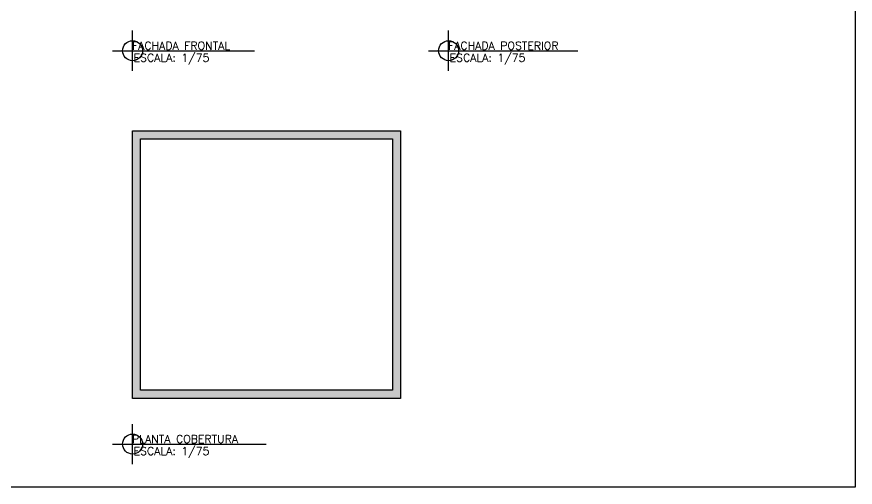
# Model space of a CAD drawing. Header units: millimetres. Extents: x 989.2 to 1073.6, y 1022.3 to 1081.3.
# Drawn here: x 1031.73 to 1073.62, y 1022.34 to 1045.83 of the extents above; entities that cross this region are included whole.
import ezdxf

# ---------------------------------------------------------------- set-up
doc = ezdxf.new("R2010")
doc.units = ezdxf.units.MM
doc.header["$PDMODE"] = 34
for name, color, linetype in [('ALVENARIA', 4, 'Continuous'), ('FL MARGEM', 7, 'Continuous'), ('HACHURA', 253, 'Continuous'), ('TEXTOS', 2, 'Continuous')]:
    doc.layers.add(name, color=color, linetype=linetype)
doc.styles.add('1.50', font='simplex.shx', dxfattribs={"height": 0.06})

msp = doc.modelspace()

# ---------------------------------------------------------------- hatches: boundary and pattern name
at = {"layer": 'HACHURA', "ltscale": 0.05}
h = msp.add_hatch(color=256, dxfattribs=at)
h.dxf.hatch_style = 1
h.paths.add_polyline_path([(1050.904, 1040.13), (1037.504, 1040.13), (1037.504, 1026.78), (1050.904, 1026.78)])
h.paths.add_polyline_path([(1037.904, 1027.18), (1037.904, 1039.73), (1050.504, 1039.73), (1050.504, 1027.18)], flags=16)

# ---------------------------------------------------------------- linework, layer by layer
at = {"layer": 'ALVENARIA', "ltscale": 0.05}
for points in [[(1037.504, 1026.78), (1037.504, 1040.13), (1050.904, 1040.13), (1050.904, 1026.78)], [(1037.904, 1027.18), (1037.904, 1039.73), (1050.504, 1039.73), (1050.504, 1027.18)]]:
    msp.add_lwpolyline(points, close=True, dxfattribs=at)
at = {"layer": 'FL MARGEM', "ltscale": 0.05}
msp.add_lwpolyline([(989.231, 1081.271), (1073.624, 1081.271), (1073.624, 1022.344), (989.231, 1022.344)], close=True, dxfattribs=at)
at = {"layer": 'TEXTOS', "ltscale": 0.05}
for p, q in [((1037.514, 1044.134), (1043.612, 1044.134)), ((1053.305, 1044.134), (1059.758, 1044.134)), ((1037.514, 1024.499), (1044.186, 1024.499))]:
    msp.add_line(p, q, dxfattribs=at)
for p in [(1037.514, 1044.134), (1053.305, 1044.134), (1037.514, 1024.499)]:
    msp.add_point(p, dxfattribs=at)

# ---------------------------------------------------------------- texts
at = {"layer": 'TEXTOS', "ltscale": 0.05, "char_height": 0.4, "attachment_point": 1, "style": '1.50'}
for s, insert in [('FACHADA FRONTAL ', (1037.488, 1044.584)), ('FACHADA POSTERIOR', (1053.279, 1044.584)), ('ESCALA: 1/75 ', (1037.564, 1043.985)), ('ESCALA: 1/75 ', (1053.355, 1043.985)), ('PLANTA COBERTURA', (1037.488, 1024.949)), ('ESCALA: 1/75 ', (1037.564, 1024.35))]:
    msp.add_mtext_dynamic_manual_height_columns(s, width=12.32857, gutter_width=0.3, heights=[0], dxfattribs=dict(at, insert=insert))

doc.saveas('drawing.dxf')
